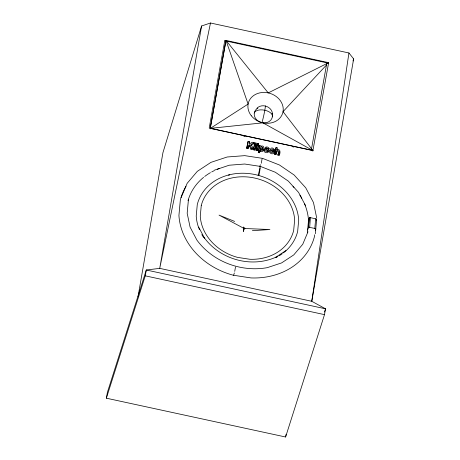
<?xml version="1.0" encoding="UTF-8"?>
<svg xmlns="http://www.w3.org/2000/svg" width="460" height="460" viewBox="0 0 460 460"><rect width="100%" height="100%" fill="white"/><g stroke="black" fill="none" stroke-linecap="round" stroke-linejoin="round"><path stroke-width="0.69" d="M262.349 149.563C262.913 148.051 260.302 147.384 260.205 149.046M260.055 168.314L260.026 168.722A4.939 0.483 -81.3 0 1 258.848 175.409L258.14 175.306L260.446 166.422L275.327 172.253L288.334 181.119L298.586 192.418L305.653 205.89M315.675 218.805L310.511 217.683A1.161 0.604 4.8 0 0 309.183 218.103L308.367 227.74A1.161 0.604 4.8 0 1 309.241 227.303L314.795 228.424A1.161 0.615 10.1 0 1 315.75 229.097L315.37 230.437M188.433 199.536L187.18 213.267L190.078 227.085L196.897 240.097C212.767 261.683 240.971 272.36 267.226 267.662L281.606 262.907L293.762 254.903L302.749 244.266L307.999 231.771M243.593 226.941L243.484 228.148L219.04 215.107L234.652 221.433M307.378 232.754L308.505 220.392A61.939 52.457 17.6 0 0 304.595 203.941M309.339 217.873L308.372 227.665L307.625 230.017M314.703 234.813L314.582 236.095A69.535 58.891 17.6 0 1 251.033 277.932L233.174 275.207A69.535 58.891 17.6 0 1 178.928 215.406L180.337 199.996A69.535 58.891 17.6 0 1 185.961 186.415M315.75 229.189A1.161 0.604 5.2 0 0 314.795 228.424L315.669 218.874A1.161 0.604 5.2 0 1 316.624 219.638L315.33 233.737M263.701 149.35C263.971 151.455 260.998 152.513 259.929 150.679L260.32 149.442C264.092 153.536 265.667 143.853 260.774 146.401L260.883 145.791L259.687 145.532L258.279 152.49L259.555 152.766L260.32 149.442M348.945 52.975L311.771 301.288L325.536 308.815L324.501 314.634L285.597 437L106.358 398.193L107.393 392.374L146.297 270.008L159.723 268.364L311.771 301.288L353.642 58.903L348.945 52.975L210.49 23L201.595 25.984L162.932 152.68L138.029 296.838M201.595 25.984L159.723 268.364L210.49 23M106.358 398.193L145.262 275.833L146.297 270.008L325.536 308.815L324.518 312.024M328.48 63.187L328.647 62.658L268.232 92.909L226.004 40.434L225.837 40.969L210.174 128.898L226.004 40.434L328.647 62.658L312.817 151.121M253.995 142.657L251.079 144.342L253.109 148.413L252.718 149.649L250.97 149.27L251.367 148.034L250.004 144.952L248.739 145.671L248.038 148.637L246.692 148.344L248.101 141.381L249.452 141.674L248.998 144.216L252.178 142.266L253.995 142.657L253.598 143.894L251.269 145.245M246.692 148.344L248.101 141.381M248.038 148.637L248.739 145.671M253.408 149.799L254.817 142.836L256.099 143.117L255.081 148.839L254.685 150.075L253.408 149.799L254.817 142.836M254.685 150.075L256.099 143.117M256.002 150.362L257.134 144.975L258.411 145.256L257.675 149.402L257.278 150.638L256.002 150.362L257.134 144.975M257.41 143.399L256.841 145.648L257.41 143.399L258.692 143.675L258.117 145.929M234.721 271.365L235.497 266.995M257.278 150.638L258.411 145.256M258.279 152.49L259.687 145.532M259.555 152.766L259.929 150.679M261.297 163.214L262.073 158.844M274.677 154.405L276.092 147.441L277.368 147.717L276.995 149.828C280.589 148.103 280.6 153.364 279.088 155.359L277.805 155.083C280.192 150.92 275.31 150.121 275.96 154.681L274.677 154.405L276.092 147.441M276.73 150.357L276.977 148.954M275.96 154.681C275.666 148.511 280.916 149.276 277.805 155.083M279.088 155.359L279.438 151.547M309.908 217.517C308.786 218.166 311.512 216.804 309.499 217.735A1.161 0.558 -11.8 0 0 309.252 218.04M310.345 217.396L309.885 217.655M310.391 217.666L309.695 227.32L309.39 227.297A1.161 0.615 10.1 0 0 308.407 227.591L308.407 227.591M285.597 437L286.057 434.412M309.258 218.011L309.718 217.603M353.016 60.956L353.642 58.903M249.061 142.91L249.452 141.674M250.97 149.27L249.613 146.188L250.004 144.952M258.301 144.911L258.692 143.675M268.588 149.327L268.761 149.856L269.157 148.62C268.933 146.723 264.655 146.096 264.994 148.459C267.455 149.304 268.824 152.105 265.765 149.747L264.448 149.638L264.057 150.874C264.161 153.209 269.583 153.542 268.341 150.84M259.612 167.037L260.366 164.686M267.231 151.386L267.628 150.15M274.419 151.564C267.806 156.739 269.842 142.876 274.626 150.035L274.229 151.271L272.935 151.196L273.326 149.96C271.342 146.654 270.428 153.732 273.194 151.11L274.419 151.564C274.373 155.986 267.226 153.157 270.158 149.943M233.611 275.275L234.358 272.924M316.25 220.811L316.624 219.638M181.085 197.645L187.157 183.333L197.3 171.356L210.967 162.351L227.159 156.998L244.737 155.647L262.142 158.297M326.709 64.745L283.032 111.653L312.984 150.592L210.341 128.369L248.095 104.092L226.004 40.434M327.675 63.704L328.647 62.658M310.419 217.522L310.511 217.683A1.104 0.581 10.1 0 0 309.695 217.683M271.204 150.61L272.176 150.351L272.935 151.196M256.812 108.341C261.889 103.074 271.613 106.352 272.481 113.608M275.689 257.289L285.913 250.556M265.213 148.333L264.552 149.126L264.741 149.948M248.348 146.907L249.613 146.188M214.481 170.154L229.189 165.22L244.708 164.024L259.963 166.347M276.149 257.065C251.436 268.306 220.19 259.561 204.269 237.734L204.493 238.142L198.708 227.113M210.341 128.369L262.901 122.837L312.984 150.592M252.367 230.69L269.905 229.523L244.892 228.528M269.157 148.62L267.915 148.551C262.896 146.504 269.008 149.023 268.991 150.506A1.438 1.219 17.6 0 1 268.542 151.202C267.168 151.949 264.776 151.334 264.448 149.638M273.326 149.96L274.626 150.035M243.691 136.154L245.082 136.459M292.566 146.74L293.963 147.039M257.232 144.417L258.514 144.693M247.083 147.108L248.434 147.401M251.367 148.034L253.109 148.413M253.799 148.563L255.081 148.839M256.392 149.126L257.675 149.402M275.068 153.168L276.351 153.445M278.196 153.847L279.479 154.123M258.669 151.254L259.952 151.536M145.262 275.833L324.501 314.634M262.556 158.361L279.404 164.967L294.135 175.007L305.739 187.801L313.473 202.532L316.75 218.178M309.551 217.701L309.615 218.092M274.033 150.627L274.229 151.271M228.344 175.116A55.821 47.276 17.6 0 1 229.747 174.921M283.406 252.891A51.986 44.028 17.6 0 0 297.643 231.541L298.701 220.018A51.986 44.028 17.6 0 0 251.499 173.914A51.986 44.028 17.6 0 0 197.277 204.55L196.224 216.073A51.986 44.028 17.6 0 0 198.662 227.729M282.256 253.747A51.986 44.028 17.6 0 1 279.237 255.731M277.978 256.467A51.986 44.028 17.6 0 1 276.046 257.485M203.636 237.567A51.986 44.028 17.6 0 1 201.814 234.583M199.393 229.615A51.986 44.028 17.6 0 1 198.892 228.355M188.025 200.652A61.939 52.457 17.6 0 1 203.596 177.353M204.671 176.502A61.939 52.457 17.6 0 1 210.456 172.638M211.68 171.954A61.939 52.457 17.6 0 1 214.182 170.671M217.275 169.297A61.939 52.457 17.6 0 1 219.196 168.55M292.991 186.398A61.939 52.457 17.6 0 1 293.952 187.433M299.937 195.184A61.939 52.457 17.6 0 1 301.789 198.237M314.789 228.499A1.156 0.604 5.2 0 1 315.75 229.103M272.096 113.43A9.263 7.843 17.6 0 1 266.892 122.55A9.263 7.843 17.6 0 1 255.375 118.203A9.263 7.843 17.6 0 1 257.905 108.077M254.282 112.976A9.263 4.893 10.1 0 1 264.81 110.239A9.263 4.893 10.1 0 1 272.36 116.892M265.259 105.88A9.263 0.546 -77.8 0 1 264.402 112.401A9.263 0.546 -77.8 0 1 261.941 122.676M243.484 228.856L243.455 231.541L244.041 228.936L243.484 228.856M262.763 147.746C261.234 153.536 258.94 143.744 262.763 147.746M201.244 205.62L200.272 216.229A47.874 40.549 17.6 0 0 237.624 257.404L249.924 259.279A47.874 40.549 17.6 0 0 293.675 230.471L294.647 219.863A47.874 40.549 17.6 0 0 251.183 177.399A47.874 40.549 17.6 0 0 201.244 205.62M224.762 40.721L209.214 128.018L311.305 150.121L326.853 62.825L224.762 40.721M243.587 228.626A0.73 0.615 17.6 0 0 244.829 228.677A0.73 0.615 17.6 0 0 244.151 227.711A0.73 0.615 17.6 0 0 243.587 228.626M251.327 115.776A17.905 15.163 17.6 0 0 281.75 115.397A17.905 15.163 17.6 0 0 263.62 92.437A17.905 15.163 17.6 0 0 251.327 115.776"/></g></svg>
